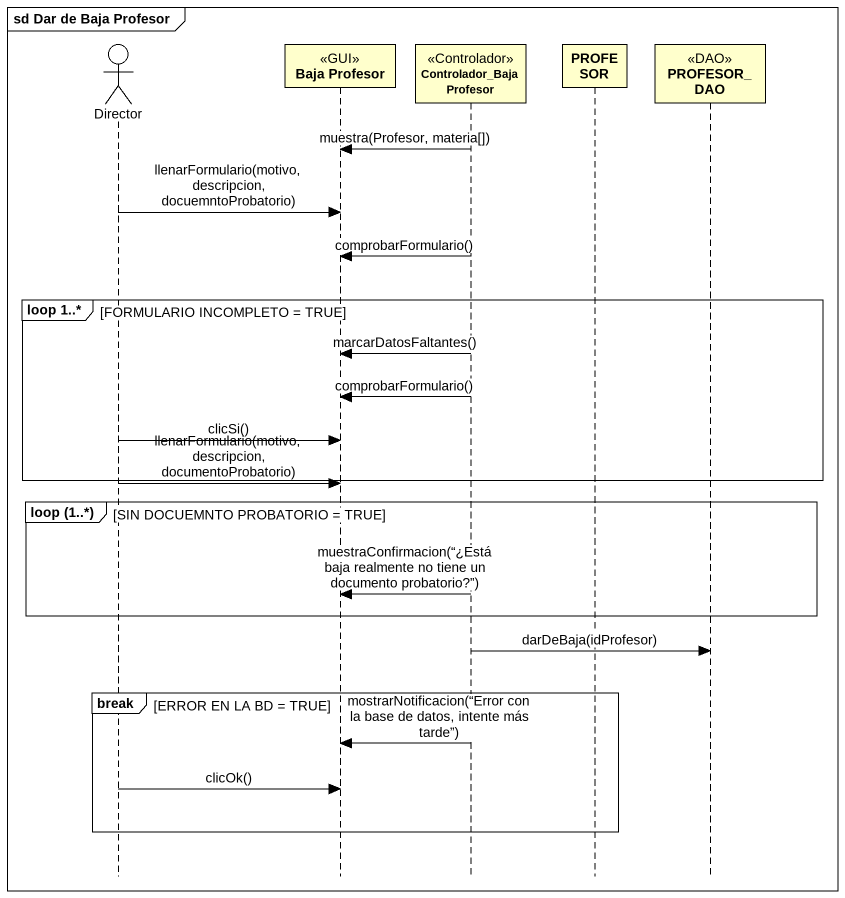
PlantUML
@startuml
mainframe sd Dar de Baja Profesor
hide footbox
actor Director
participant "Baja Profesor" as Baja_Profesor <<GUI>>
participant "Controlador_Baja Profesor" as Controlador_Baja_Profesor <<Controlador>>
participant PROFESOR
participant "PROFESOR_ DAO" as PROFESOR_DAO <<DAO>>

Controlador_Baja_Profesor -> Baja_Profesor : muestra(Profesor, materia[])
Director -> Baja_Profesor : llenarFormulario(motivo, descripcion, docuemntoProbatorio)
Controlador_Baja_Profesor -> Baja_Profesor : comprobarFormulario()
group loop 1..* [FORMULARIO INCOMPLETO = TRUE]
  Controlador_Baja_Profesor -> Baja_Profesor : marcarDatosFaltantes()
  Controlador_Baja_Profesor -> Baja_Profesor : comprobarFormulario()
  Director -> Baja_Profesor : clicSi()
end
Director -> Baja_Profesor : llenarFormulario(motivo, descripcion, documentoProbatorio)
group loop (1..*) [SIN DOCUEMNTO PROBATORIO = TRUE]
  Controlador_Baja_Profesor -> Baja_Profesor : muestraConfirmacion(“¿Está baja realmente no tiene un documento probatorio?”)
end
Controlador_Baja_Profesor -> PROFESOR_DAO : darDeBaja(idProfesor)
break ERROR EN LA BD = TRUE
  Controlador_Baja_Profesor -> Baja_Profesor : mostrarNotificacion(“Error con la base de datos, intente más tarde”)
  Director -> Baja_Profesor : clicOk()
end
@enduml
